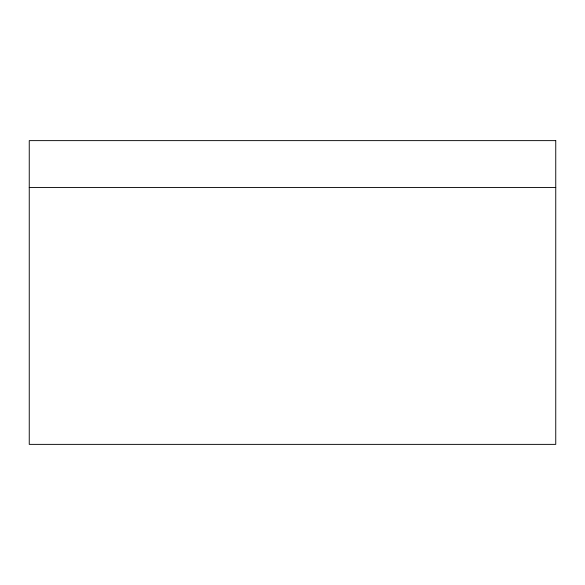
<?xml version="1.0" encoding="UTF-8"?>
<svg xmlns="http://www.w3.org/2000/svg" width="585" height="585" viewBox="0 0 585 585"><rect width="100%" height="100%" fill="white"/><g stroke="black" fill="none" stroke-linecap="round" stroke-linejoin="round"><path stroke-width="0.88" d="M29.25 187.529L555.75 187.529M555.75 140.627L29.25 140.627L29.25 444.373L555.75 444.373L555.75 140.627"/></g></svg>
